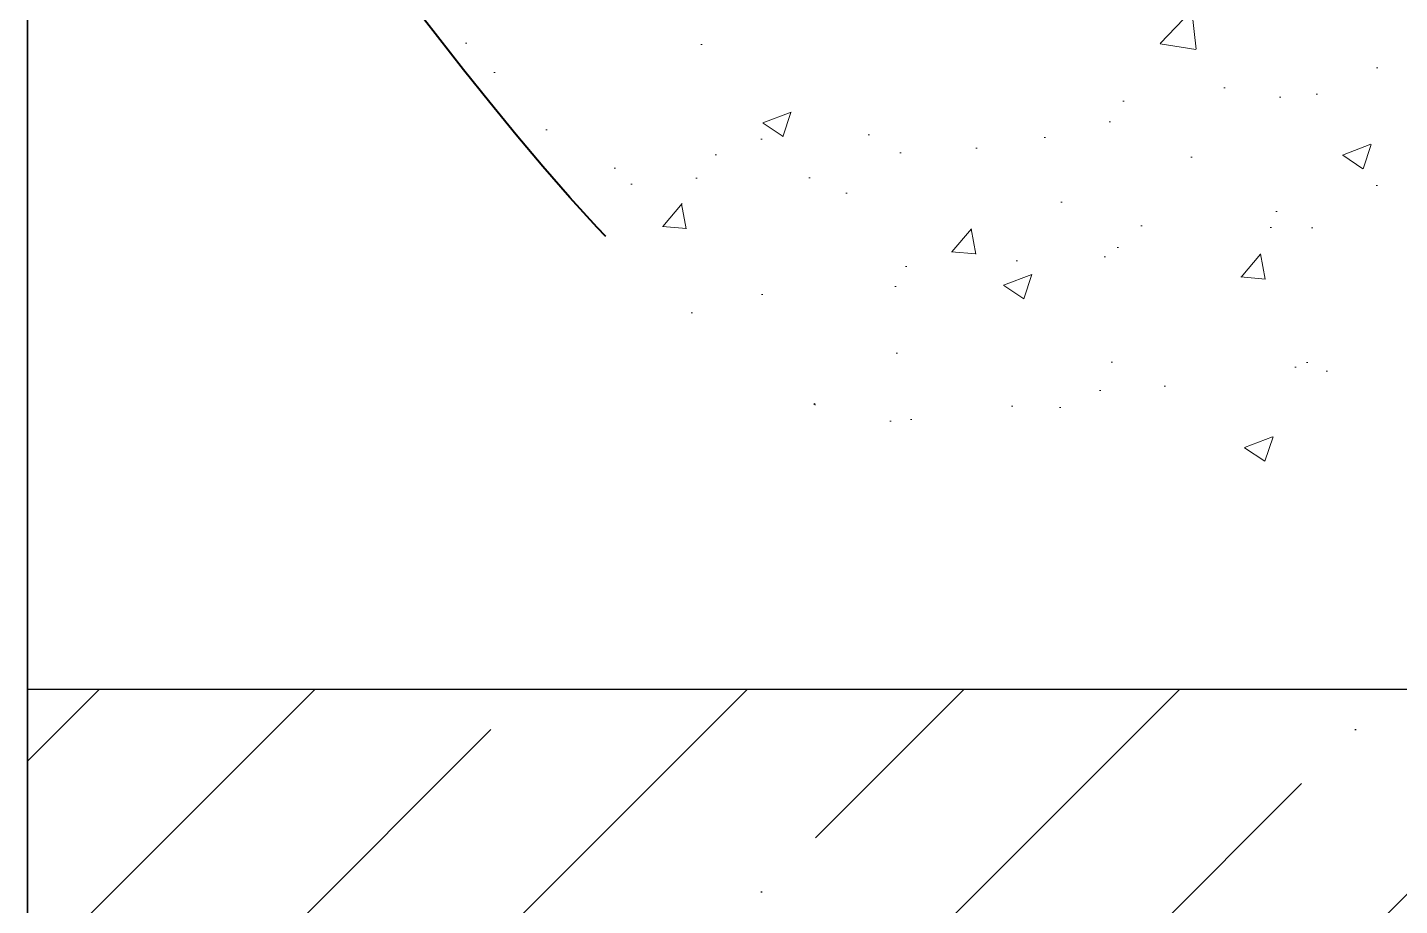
# Model space of a CAD drawing. Header units: millimetres. Extents: x 1251.1 to 1334.1, y 1577.6 to 1641.3.
# Drawn here: x 1299.2611 to 1299.4036, y 1598.0688 to 1598.16 of the extents above; entities that cross this region are included whole.
import ezdxf

# ---------------------------------------------------------------- set-up
doc = ezdxf.new("R2010")
doc.units = ezdxf.units.MM
doc.linetypes.add('ACAD_ISO02W100', pattern=[15, 12, -3])
doc.linetypes.add('TRATTOPUNTO', pattern=[1, 0.5, -0.25, 0, -0.25])
doc.layers.add('MURATURA', color=140, linetype='Continuous')
doc.layers.add('MURATURA sezioni - section wall', color=7, linetype='Continuous', lineweight=40)
doc.layers.add('TRATTEGGIO - hatch', color=252, linetype='Continuous', lineweight=20)

msp = doc.modelspace()

# ---------------------------------------------------------------- hatches: boundary and pattern name
at = {"layer": 'MURATURA', "linetype": 'ACAD_ISO02W100'}
h = msp.add_hatch(dxfattribs=at)
h.set_pattern_fill('ANSI35', color=3, scale=0.005)
h.set_pattern_definition([(45, (-4.068284, 0), (-0.0224506403, 0.0224506403), []), (45, (-4.045833, 0), (-0.0224506403, 0.0224506403), [0.0396875, -0.0079375, 0, -0.0079375])])
h.paths.add_polyline_path([(1299.56113, 1598.09126), (1299.26113, 1598.09126), (1299.26113, 1597.52184), (1299.56113, 1597.52184)])
at = {"layer": 'TRATTEGGIO - hatch'}
h = msp.add_hatch(dxfattribs=at)
h.set_pattern_fill('AR-CONC', color=256, scale=0.000164925, style=0)
h.set_pattern_definition([(50, (1298.697055, 1598.34945), (0.0300469, -0.00262876), [0.0031418, -0.0345601]), (355, (1298.697055, 1598.34945), (-0.0058124, 0.0315101), [0.0025135, -0.0276481]), (100.451, (1298.699559, 1598.34923), (0.0242346, 0.0288812), [0.0026701, -0.0293716]), (46.184, (1298.697055, 1598.35783), (0.0447078, -0.0069339), [0.0047127, -0.0518402]), (96.6356, (1298.70078, 1598.35725), (0.039154, 0.0408068), [0.0040052, -0.0440574]), (351.184, (1298.697055, 1598.35783), (0.039154, 0.0408067), [0.0037702, -0.0414722]), (21, (1298.701244, 1598.355734), (0.02500516, -0.0168662), [0.0031418, -0.0345601]), (326, (1298.701244, 1598.355734), (0.0101927, 0.0303773), [0.0025135, -0.0276481]), (71.4514, (1298.703327, 1598.35433), (0.0351978, 0.0135112), [0.0026701, -0.0293716]), (37.5, (1298.697055, 1598.34945), (0.00050939, 0.01394528), [0, -0.02731298, 0, -0.02806702, 0, -0.02775284]), (7.5, (1298.697055, 1598.34945), (0.01102027, 0.01652233), [0, -0.0160024, 0, -0.0266846, 0, -0.0105775]), (327.5, (1298.687713, 1598.34945), (0.02236234, -0.00094482), [0, -0.01047277, 0, -0.03267504, 0, -0.04335726]), (317.5, (1298.683524, 1598.34945), (0.02443028, 0.00419348), [0, -0.0136146, 0, -0.02169958, 0, -0.03078994])])
edge = h.paths.add_edge_path()
edge.add_line((1299.50668, 1598.16254), (1299.50668, 1598.09126))
edge.add_spline(control_points=[(1299.50668, 1598.09126), (1299.4917, 1598.10186), (1299.44544, 1598.13458), (1299.35462, 1598.09399), (1299.31545, 1598.14408), (1299.30101, 1598.16254)], knot_values=[0, 0, 0, 0, 64.664479, 199.615519, 278.3914, 278.3914, 278.3914, 278.3914], degree=3, periodic=0)
edge.add_line((1299.30101, 1598.16254), (1299.50668, 1598.16254))

# ---------------------------------------------------------------- linework, layer by layer
at = {"layer": 'MURATURA', "linetype": 'ByBlock'}
for p, q in [((1299.26113, 1604.12184), (1299.26113, 1597.22184)), ((1299.26113, 1603.82184), (1299.26113, 1597.22184)), ((1299.26113, 1597.52184), (1299.26113, 1600.52184)), ((1299.56113, 1598.09126), (1299.26113, 1598.09126)), ((1299.56113, 1598.09126), (1299.26113, 1598.09126)), ((1299.56113, 1598.09126), (1299.26113, 1598.09126))]:
    msp.add_line(p, q, dxfattribs=at)
at = {"layer": 'MURATURA sezioni - section wall', "linetype": 'TRATTOPUNTO', "ltscale": 0.02}
msp.add_spline([(1299.50668, 1598.09126), (1299.45975, 1598.11657), (1299.34848, 1598.11819), (1299.30101, 1598.16254)], degree=3, dxfattribs=at)

doc.saveas('drawing.dxf')
